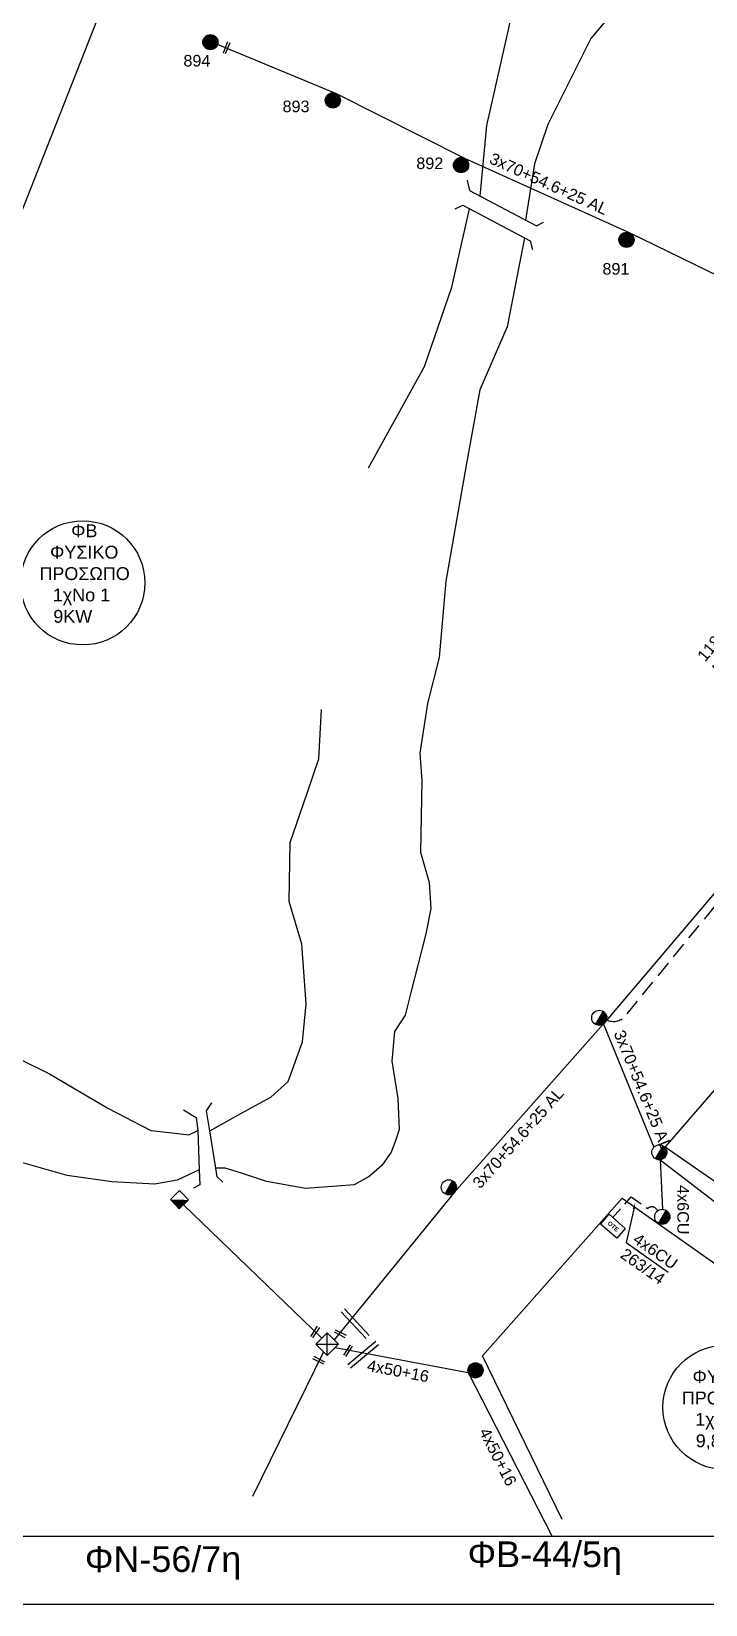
# Model space of a CAD drawing. Header units: millimetres. Extents: x 4998 to 7216, y 1887 to 2914.
# Drawn here: x 5906 to 6010.9, y 1889.4 to 2134.3 of the extents above; entities that cross this region are included whole.
import ezdxf
from ezdxf import colors
from ezdxf.entities.mleader import LeaderData, LeaderLine
from ezdxf.enums import TextEntityAlignment as Align
from ezdxf.math import Vec2, Vec3

# ---------------------------------------------------------------- set-up
doc = ezdxf.new("R2010")
doc.units = ezdxf.units.MM
doc.linetypes.add('DASHED', pattern=[19.05, 12.7, -6.35])
for name, color, linetype, lineweight in [('3x150+50', 7, 'Continuous', 30), ('3x70+54.6+25 AL', 7, 'SYN_LINE', 30), ('4x50+13_5', 7, 'Continuous', 30), ('4x50+16', 7, 'Continuous', 30), ('4x6', 7, 'SYN_LINE', 30), ('4x6CU', 7, 'Continuous', 30), ('Υπόβαθρο ΔΕΗ', 7, 'Continuous', 30)]:
    doc.layers.add(name, color=color, linetype=linetype, lineweight=lineweight)
for name, color, linetype in [('Pillar OTE', 7, 'Continuous'), ('text_kalodion', 7, 'Continuous'), ('Άγνωστα', 7, 'Continuous'), ('ΑΓΝΩΣΤΟ ΕΝΑΕΡΙΟ ΚΑΛΩΔΙΟ', 7, 'Continuous'), ('Επιγραφές - Σχήματα', 7, 'Continuous'), ('Μηχανική τομή', 7, 'Continuous'), ('Πλεκτός Στύλος', 7, 'Continuous'), ('Στύλος Ξύλινος', 7, 'Continuous'), ('Στύλος Ξύλινος @ 1', 7, 'Continuous'), ('Στύλος ΦΜ', 7, 'Continuous'), ('Στύλος ΦΜ @ 1', 7, 'Continuous'), ('Συνεστραμμένα ΧΤ   3x70+54.6+25 AL', 7, 'SYN_LINE'), ('Τομή', 7, 'Continuous')]:
    doc.layers.add(name, color=color, linetype=linetype)
doc.styles.get("Standard").update_dxf_attribs({"font": 'ARIAL.TTF'})
doc.linetypes.add('PRANES_1r', pattern='A,0.5,[137,SPECLINE.shx,S=1,R=180,X=0,Y=0],0.5', length=1)
doc.linetypes.add('SYN_LINE', pattern='A,0.5,-0.0001,["/\\/\\/\\/",Standard,S=0.1,R=0,X=0,Y=-0.05],-0.25', length=0.7501)

# ---------------------------------------------------------------- blocks, each defined once
blk = doc.blocks.new('ΥΠΑΡΧΩΝ ΤΣΙΜΕΝΤΕΝΙΟΣ ΣΤΥΛΟΣ')
at = {"layer": 'Στύλος ΦΜ'}
blk.add_hatch(color=7, dxfattribs=at).paths.add_polyline_path([(-1.29, -2.28, 0.574793), (2.62, 0, 0.268822), (1.3, 2.27)])
at = {"layer": 'Στύλος ΦΜ', "color": 7}
blk.add_line((-1.29, -2.28), (1.3, 2.27), dxfattribs=at)
blk.add_circle((0, 0), 2.62, dxfattribs=at)
at = {"layer": 'Στύλος ΦΜ', "flags": 4}
for tag, p in [('ΑΡΙΘΜΟΣ', (-4.68, 8.05)), ('ΤΥΠΟΣ', (-4.91, 3.03))]:
    blk.add_attdef(tag, p, '', height=4, dxfattribs=at)
blk = doc.blocks.new('ΥΠΑΡΧΩΝ ΞΥΛΙΝΟΣ ΣΤΥΛΟΣ')
at = {"layer": 'Στύλος Ξύλινος'}
h = blk.add_hatch(color=7, dxfattribs=at)
h.paths.add_polyline_path([(-2.62, 0, 0.270008), (-1.29, -2.28), (1.3, 2.27, 0.576266)])
h.paths.add_polyline_path([(-1.29, -2.28, 0.574793), (2.62, 0, 0.268822), (1.3, 2.27)])
at = {"layer": 'Στύλος Ξύλινος', "color": 7}
blk.add_line((-1.29, -2.28), (1.3, 2.27), dxfattribs=at)
blk.add_circle((0, 0), 2.62, dxfattribs=at)
at = {"layer": 'Στύλος Ξύλινος', "flags": 4}
for tag, p in [('ΑΡΙΘΜΟΣ', (-4.91, 8.6)), ('ΤΥΠΟΣ', (-4.85, 3.39))]:
    blk.add_attdef(tag, p, '', height=4, dxfattribs=at)
blk = doc.blocks.new('STYLOS PLEKTOS')
at = {"layer": 'Πλεκτός Στύλος', "ltscale": 40}
blk.add_lwpolyline([(731.77, 1613.62), (736.74, 1613.62), (736.74, 1608.66), (731.77, 1608.66)], close=True, dxfattribs=at)
blk.add_lwpolyline([(731.77, 1613.62), (736.74, 1608.66), (731.77, 1608.66), (736.74, 1613.62)], dxfattribs=at)
blk = doc.blocks.new('ΤΟΜΗ')
at = {"layer": 'Τομή', "ltscale": 40}
for p, q in [((-5.68, 0), (17.06, 0)), ((-5.68, -2.77), (17.06, -2.77))]:
    blk.add_line(p, q, dxfattribs=at)
blk = doc.blocks.new('ΜΗΧΑΝΙΚΗ ΤΟΜΗ')
at = {"layer": 'Μηχανική τομή', "ltscale": 40}
for p, q in [((-1.89, 0.78), (5.68, 0.78)), ((-1.89, -0.78), (5.68, -0.78))]:
    blk.add_line(p, q, dxfattribs=at)
blk = doc.blocks.new('TETRAGWNOS STYLOS')
at = {"layer": 'Επιγραφές - Σχήματα', "ltscale": 20}
h = blk.add_hatch(color=256, dxfattribs=at)
h.dxf.hatch_style = 1
h.paths.add_polyline_path([(1780.49, 599.68), (1778.49, 597.68), (1780.49, 597.68)])
blk.add_lwpolyline([(1778.49, 599.68), (1780.49, 599.68), (1780.49, 597.68), (1778.49, 597.68)], close=True, dxfattribs=at)
blk = doc.blocks.new('PILLAR ΟΤΕ')
at = {"layer": 'Pillar OTE', "ltscale": 40}
blk.add_lwpolyline([(-3.31, 2.02), (3.39, 2.02), (3.39, -1.99), (-3.31, -1.99)], close=True, dxfattribs=at)
at = {"layer": 'Pillar OTE', "insert": (-1.81, 0.71), "char_height": 1.3575, "width": 109.961, "attachment_point": 1}
blk.add_mtext('{\\fArial|b1|i0|c161|p34;OTE}', dxfattribs=at)

msp = doc.modelspace()

# ---------------------------------------------------------------- linework, layer by layer
at = {"lineweight": -3}
msp.add_lwpolyline([(5037.13, 2894.56), (6989.09, 2894.56), (6989.09, 1899.95), (5037.13, 1899.95)], close=True, dxfattribs=at)
at = {"lineweight": -3, "ltscale": 0.2}
for centre in [(5914, 2048.42), (6013.96, 1920.07)]:
    msp.add_circle(centre, 9.67, dxfattribs=at)
at = {"layer": '3x150+50', "color": 5, "linetype": 'DASHED', "lineweight": -3, "ltscale": 0.2}
msp.add_lwpolyline([(6044.93, 2037.25), (6039.63, 2029.69), (6035.45, 2029.2), (6021.94, 2009.86), (5998.36, 1980.98, -0.359465), (5995.52, 1980.42, -1.687135)], format="xyb", dxfattribs=at)
at = {"layer": '3x70+54.6+25 AL', "color": 1, "linetype": 'SYN_LINE', "lineweight": -3, "ltscale": 20}
msp.add_lwpolyline([(6063.84, 2071.59), (6046.64, 2081), (6031.59, 2090.53), (6014.95, 2095.2), (5999.19, 2102.84), (5973.45, 2114.49), (5953.51, 2124.55), (5934.99, 2132.24)], dxfattribs=at)
at = {"layer": '3x70+54.6+25 AL', "color": 30, "linetype": 'SYN_LINE', "lineweight": -3, "ltscale": 20}
msp.add_lwpolyline([(6061.3, 2067.7), (6040.44, 2037.37), (6019.51, 2008.64), (5995.42, 1980.17), (5971.8, 1953.49), (5953.13, 1930.56)], dxfattribs=at)
at = {"layer": '3x70+54.6+25 AL', "color": 5, "linetype": 'SYN_LINE', "lineweight": -3, "ltscale": 20}
msp.add_lwpolyline([(5995.05, 1979.74), (6002.86, 1960.57)], dxfattribs=at)
at = {"layer": '3x70+54.6+25 AL', "color": 151, "linetype": 'SYN_LINE', "lineweight": -3, "ltscale": 20}
msp.add_lwpolyline([(5951.49, 1928.69), (5940.4, 1906.2)], dxfattribs=at)
at = {"layer": '4x50+13_5', "color": 5, "linetype": 'Continuous', "lineweight": -3, "ltscale": 0.2}
msp.add_lwpolyline([(6003.84, 1958.6), (6023.01, 1943.92), (6044.99, 1928.87), (6079.1, 1906.07), (6088.41, 1899.95)], dxfattribs=at)
at = {"layer": '4x50+16', "color": 173, "linetype": 'Continuous', "lineweight": -3, "ltscale": 0.2}
msp.add_lwpolyline([(5953.28, 1929.41), (5973.97, 1925.52), (5987.05, 1899.95)], dxfattribs=at)
at = {"layer": '4x6', "color": 5, "linetype": 'SYN_LINE', "lineweight": -3, "ltscale": 10}
msp.add_lwpolyline([(6003.84, 1958.6), (6004.21, 1950.9)], dxfattribs=at)
at = {"layer": '4x6CU', "color": 5, "linetype": 'DASHED', "lineweight": -3, "ltscale": 0.15}
msp.add_lwpolyline([(5996.44, 1949.56), (5999.34, 1952.84), (6001.92, 1951.02, -0.565593), (6003.43, 1950.63)], format="xyb", dxfattribs=at)
at = {"layer": 'ΑΓΝΩΣΤΟ ΕΝΑΕΡΙΟ ΚΑΛΩΔΙΟ', "color": 151, "linetype": 'Continuous', "lineweight": -3, "ltscale": 0.2}
msp.add_lwpolyline([(5951.21, 1930.84), (5929.66, 1951.59)], dxfattribs=at)
at = {"layer": 'Επιγραφές - Σχήματα', "lineweight": -3}
msp.add_lwpolyline([(4997.89, 2908.51), (7215.51, 2908.51), (7216.21, 1889.37), (4997.89, 1889.37)], close=True, dxfattribs=at)
at = {"layer": 'Συνεστραμμένα ΧΤ   3x70+54.6+25 AL', "color": 0, "linetype": 'DASHED', "lineweight": -3, "ltscale": 0.2}
msp.add_line((6003.02, 1949.51), (6003.02, 1949.51), dxfattribs=at)
at = {"layer": 'Υπόβαθρο ΔΕΗ', "color": 7, "lineweight": -3}
for points in [[(5819.4, 1899.95), (5790.65, 1986.33), (5798.41, 1988.04), (5807, 1987.7), (5822.24, 1990.67), (5848.77, 2002.89), (5864.4, 2018.73), (5883.67, 2053.43), (5918.9, 2142.79), (5933.98, 2147.14), (5954.28, 2140.46)], [(5988.62, 1902.62), (5976.21, 1928.09), (5997.93, 1952.61), (6064.72, 1905.51), (6062.77, 1902.42)]]:
    msp.add_lwpolyline(points, dxfattribs=at)
at = {"layer": 'Υπόβαθρο ΔΕΗ', "linetype": 'PRANES_1r', "lineweight": -3, "ltscale": 0.2}
for points in [[(6002.76, 2144.78), (5993.06, 2133.16), (5986.37, 2119.77), (5984.32, 2113.63), (5982.9, 2104.9)], [(5975.83, 2108.62), (5976.87, 2119.62), (5981.31, 2139.2)], [(5958.48, 2066.33), (5967.17, 2082.12), (5971.46, 2094.44), (5974.17, 2106.67)], [(5982.76, 2102.11), (5980.04, 2088.26), (5975.77, 2078.45), (5973.63, 2066.43), (5970.48, 2048.68), (5969.44, 2036.82), (5967.65, 2029.65), (5966.45, 2021.89), (5966.79, 2017.63), (5966.54, 2006.49), (5967.9, 2001.8), (5968.16, 1997.71), (5967.39, 1993.78), (5965, 1984.44), (5964.15, 1981.11), (5962.52, 1978.56), (5962.1, 1973.95), (5963.04, 1968.15), (5963.24, 1963.33), (5962.74, 1961.73), (5962.02, 1959.8), (5960.55, 1957.74), (5958.58, 1956.02), (5956.26, 1954.72), (5953.53, 1954.51), (5948.68, 1954.13), (5942.62, 1955.25), (5938.54, 1956.56), (5936.16, 1957.32), (5934.72, 1957.31)], [(5933.77, 1963.14), (5939.09, 1966.07), (5943.28, 1968.37), (5945.95, 1970.81), (5948.18, 1976.99), (5948.79, 1982.88), (5948.07, 1992.15), (5946.12, 1998.83), (5946.28, 2007.99), (5948.9, 2015.67), (5950.72, 2021), (5951.13, 2028.68)], [(5808.09, 1933.92), (5816.74, 1936.8), (5826.13, 1940.44), (5835.2, 1945.22), (5842.16, 1951.84), (5849.87, 1960.79), (5861.4, 1971.13), (5868.75, 1975.08), (5876.37, 1977.31), (5883.92, 1978.9), (5890.99, 1979.06), (5899.85, 1976.39), (5908.81, 1972), (5917.93, 1966.62), (5924.61, 1963.17), (5927.9, 1962.78), (5930.51, 1962.47), (5931.91, 1963.17)], [(5932.14, 1957.06), (5928.69, 1955.46), (5925.2, 1954.83), (5918.52, 1955.17), (5911.56, 1956.18), (5904.33, 1958.24), (5896.81, 1960.38), (5892.54, 1961.81), (5888.63, 1962.36), (5883.08, 1961.98), (5876.97, 1959.16), (5872.81, 1956.09), (5867.81, 1951.35), (5860.59, 1944.26), (5856.26, 1940.9), (5848.86, 1934.91), (5844.16, 1932.26), (5839.77, 1929.79), (5832.26, 1927.82), (5825.47, 1926.73), (5821.34, 1926.06), (5812.43, 1924.63), (5811.21, 1924.55)]]:
    msp.add_lwpolyline(points, dxfattribs=at)
at = {"layer": 'Υπόβαθρο ΔΕΗ', "linetype": 'Continuous', "lineweight": -3, "ltscale": 0.2}
for points in [[(5973.8, 2111.11), (5974.19, 2109.48), (5984.62, 2104), (5985.71, 2104.56)], [(5971.93, 2106.66), (5973.15, 2107.24), (5983.64, 2101.65), (5983.99, 2100.34)], [(5935.81, 1955.12), (5934.94, 1955.95), (5934.72, 1957.31), (5933.77, 1963.14), (5933.26, 1966.25), (5934.11, 1967.47)], [(5929.69, 1966.4), (5931.63, 1965.2), (5931.91, 1963.17), (5932.14, 1957.06), (5932.23, 1954.71), (5931.22, 1954.21)]]:
    msp.add_lwpolyline(points, dxfattribs=at)
at = {"layer": 'Υπόβαθρο ΔΕΗ', "color": 7, "lineweight": -3}
msp.add_lwpolyline([(6071.33, 1914.87), (6097.97, 1952.37), (6035.55, 1996.32), (6004.63, 1960.65), (6048, 1930.53)], close=True, dxfattribs=at)

# ---------------------------------------------------------------- block references
at = {"layer": '3x150+50', "linetype": 'Continuous', "lineweight": -3, "ltscale": 0.2, "rotation": 313.7739133778123}
msp.add_blockref('TETRAGWNOS STYLOS', (4265.68, 2823.14), dxfattribs=at)
at = {"layer": '3x150+50', "lineweight": -3, "ltscale": 0.2, "xscale": 0.5, "yscale": 0.5, "zscale": 0.5, "rotation": 45.43813870041907}
msp.add_blockref('STYLOS PLEKTOS', (6268.39, 1103.08), dxfattribs=at)
at = {"layer": 'Pillar OTE', "xscale": 0.4999999999999999, "yscale": 0.4999999999999999, "zscale": 0.4999999999999999, "rotation": 318.9505038837437}
msp.add_blockref('PILLAR ΟΤΕ', (5996.49, 1948.27), dxfattribs=at)
at = {"layer": 'Μηχανική τομή', "lineweight": -3}
for p, xscale, yscale, zscale, rotation in [((5936.24, 2131.32), 0.2499999999999678, 0.2499999999999678, 0.2499999999999678, 67.94509601549692), ((5949.93, 1931.4), 0.2499999999999677, 0.2499999999999677, 0.2499999999999677, 56.44554714898551), ((5954.52, 1931.29), 0.2499999999999677, 0.2499999999999677, 0.2499999999999677, 153.1376516679183), ((5955.03, 1928.5), 0.2499999999999677, 0.2499999999999677, 0.2499999999999677, 56.44554714898551), ((5951.17, 1927.16), 0.2499999999999677, 0.2499999999999677, 0.2499999999999677, 153.1376516679183)]:
    msp.add_blockref('ΜΗΧΑΝΙΚΗ ΤΟΜΗ', p, dxfattribs=dict(at, xscale=xscale, yscale=yscale, zscale=zscale, rotation=rotation))
at = {"layer": 'Στύλος Ξύλινος @ 1', "lineweight": -3, "ltscale": 40}
ref = msp.add_blockref('ΥΠΑΡΧΩΝ ΞΥΛΙΝΟΣ ΣΤΥΛΟΣ', (5933.87, 2132.6), dxfattribs=dict(at, xscale=0.4499999999995524, yscale=0.4499999999995524, zscale=0.4499999999995524))
ref.add_attrib('ΤΥΠΟΣ', '894', (5929.67, 2128.8), dxfattribs={"layer": 'Στύλος Ξύλινος', "height": 1.8, "flags": 4})
ref = msp.add_blockref('ΥΠΑΡΧΩΝ ΞΥΛΙΝΟΣ ΣΤΥΛΟΣ', (5952.92, 2123.53), dxfattribs=dict(at, xscale=0.4499999999995524, yscale=0.4499999999995524, zscale=0.4499999999995524))
ref.add_attrib('ΤΥΠΟΣ', '893', (5945.1, 2121.69), dxfattribs={"layer": 'Στύλος Ξύλινος', "height": 1.8, "flags": 4})
ref = msp.add_blockref('ΥΠΑΡΧΩΝ ΞΥΛΙΝΟΣ ΣΤΥΛΟΣ', (5972.87, 2113.46), dxfattribs=dict(at, xscale=0.4499999999995524, yscale=0.4499999999995524, zscale=0.4499999999995524))
ref.add_attrib('ΤΥΠΟΣ', '892', (5965.91, 2112.83), dxfattribs={"layer": 'Στύλος Ξύλινος', "height": 1.8, "flags": 4})
ref = msp.add_blockref('ΥΠΑΡΧΩΝ ΞΥΛΙΝΟΣ ΣΤΥΛΟΣ', (5998.61, 2101.82), dxfattribs=dict(at, xscale=0.4499999999995524, yscale=0.4499999999995524, zscale=0.4499999999995524))
ref.add_attrib('ΤΥΠΟΣ', '891', (5994.87, 2096.4), dxfattribs={"layer": 'Στύλος Ξύλινος', "height": 1.8, "flags": 4})
at = {"layer": 'Στύλος Ξύλινος @ 1', "lineweight": -3, "ltscale": 40, "xscale": 0.4499999999998181, "yscale": 0.4499999999998181, "zscale": 0.4499999999998181}
msp.add_blockref('ΥΠΑΡΧΩΝ ΞΥΛΙΝΟΣ ΣΤΥΛΟΣ', (5975.11, 1925.83), dxfattribs=at)
at = {"layer": 'Στύλος ΦΜ @ 1', "lineweight": -3, "ltscale": 40, "xscale": 0.4499999999997924, "yscale": 0.4499999999997924, "zscale": 0.4499999999997924}
for p in [(5994.38, 1980.71), (6003.72, 1959.77), (5970.96, 1954.32), (6004.18, 1949.72)]:
    msp.add_blockref('ΥΠΑΡΧΩΝ ΤΣΙΜΕΝΤΕΝΙΟΣ ΣΤΥΛΟΣ', p, dxfattribs=at)
at = {"layer": 'Τομή', "lineweight": -3, "xscale": 0.2499999999999995, "yscale": 0.2499999999999995, "zscale": 0.2499999999999995}
for p, rotation in [((5955.69, 1934.38), 312.9865122839746), ((5956.33, 1927.65), 40.03731903804278)]:
    msp.add_blockref('ΤΟΜΗ', p, dxfattribs=dict(at, rotation=rotation))

# ---------------------------------------------------------------- texts
at = {"layer": 'text_kalodion', "linetype": 'Continuous', "lineweight": -3, "ltscale": 0.2}
for s, rotation, p in [('3x70+54.6+25 AL', 335.6639, (5986.53, 2110.55)), ('3x70+54.6+25 AL', 292.1736, (6001.17, 1969.48)), ('3x70+54.6+25 AL', 48.4689, (5981.74, 1962.01)), ('4x6CU', 270, (6007.42, 1950.83)), ('4x6CU', 325, (6003.12, 1944.38)), ('4x50+16', 349.3694, (5963.08, 1925.74)), ('4x50+16', 296.8547, (5978.62, 1912.37))]:
    msp.add_text(s, height=1.8, rotation=rotation, dxfattribs=at).set_placement(p, align=Align.MIDDLE_CENTER)
at = {"layer": 'Άγνωστα', "color": 7, "lineweight": -3, "char_height": 1.8, "width": 4.551914400963136e-14, "attachment_point": 1}
for s, insert, rotation in [('118/01\\PNo 91', (6009.46, 2037.17), 50.1683), ('263/14', (5998.52, 1944.97), 325)]:
    msp.add_mtext(s, dxfattribs=dict(at, insert=insert, rotation=rotation))
at = {"layer": 'Επιγραφές - Σχήματα', "lineweight": -3, "char_height": 4, "width": 14.2262, "attachment_point": 1}
for s, insert in [('ΦΝ-56/7η', (5914.33, 1898.44)), ('ΦB-44/5η', (5973.88, 1899.2))]:
    msp.add_mtext(s, dxfattribs=dict(at, insert=insert))
at = {"layer": 'Υπόβαθρο ΔΕΗ', "lineweight": -3, "char_height": 2, "width": 17.2548, "attachment_point": 1}
for s, insert in [('{\\W8.64836; }ΦΒ \\P{\\W4.42067; }ΦΥΣΙΚΟ \\P{\\W2.28183; }ΠΡΟΣΩΠΟ', (5905.49, 2057.53)), ('{\\W5.64925; }1χΝο 1\\P{\\W5.75643; }9KW', (5904.96, 2047.54)), ('{\\W8.64836; }ΦΒ \\P{\\W4.42067; }ΦΥΣΙΚΟ \\P{\\W2.28183; }ΠΡΟΣΩΠΟ', (6005.45, 1929.19)), ('{\\W5.64925; }1χΝο 1\\P{\\W5.75643; }9,89KW', (6004.92, 1919.2))]:
    msp.add_mtext(s, dxfattribs=dict(at, insert=insert))

# ---------------------------------------------------------------- leaders
at = {"layer": 'Υπόβαθρο ΔΕΗ', "color": 7, "lineweight": -3}
ml = msp.add_multileader_mtext('Standard', dxfattribs=at)
ml.set_content('', color=7)
ml.set_leader_properties()
ml.build(insert=Vec2(0, 0))
ml.multileader.update_dxf_attribs({"arrow_head_size": 1})
ctx = ml.context
ctx.base_point, ctx.arrow_head_size, ctx.plane_origin, ctx.plane_x_axis, ctx.plane_y_axis = Vec3(6008.37, 1938.84), 1, Vec3(5999.97, 1951.91), Vec3(-0.819152, 0.573576), Vec3(-0.573576, -0.819152)
ctx.text_align_type = 2
notes = []
notes.append((ctx, [(0, (1, 1, 0), (5998.54, 1945.72), (0.819152, -0.573576), 8, [(0, [(5999.97, 1951.91)], 0, [])])]))
ctx.mtext.insert, ctx.mtext.text_direction, ctx.mtext.rotation, ctx.mtext.alignment, ctx.mtext.flow_direction = Vec3(6005.59, 1938.35), Vec3(-0.819152, 0.573576), 2.530727, 3, 5
for ctx, leaders in notes:
    for number, flags, end, landing, length, lines in leaders:
        leader = LeaderData()
        leader.index, (leader.has_last_leader_line, leader.has_dogleg_vector, leader.attachment_direction) = number, flags
        leader.last_leader_point, leader.dogleg_vector, leader.dogleg_length = Vec3(end), Vec3(landing), length
        for number, points, colour, breaks in lines:
            line = LeaderLine()
            line.index, line.vertices, line.color, line.breaks = number, Vec3.list(points), colors.encode_raw_color(colour), breaks
            leader.lines.append(line)
        ctx.leaders.append(leader)

doc.saveas('drawing.dxf')
